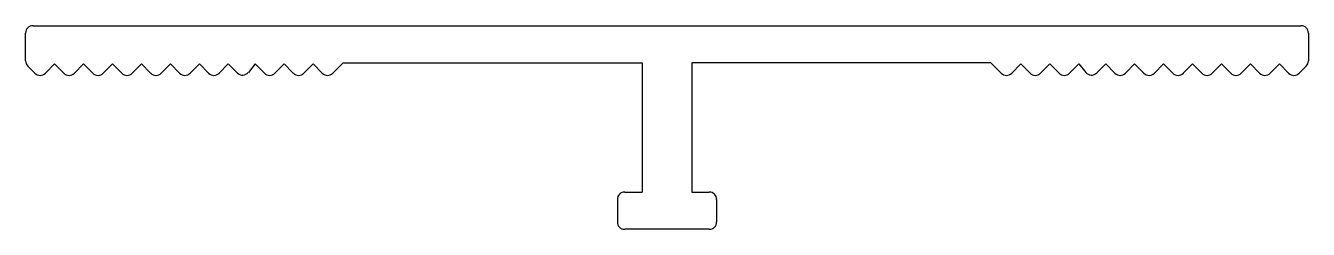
# Model space of a CAD drawing. Extents: x 621.7 to 673.4, y 357 to 365.2.
import ezdxf

# ---------------------------------------------------------------- set-up
doc = ezdxf.new("R2010")
doc.units = 0
doc.layers.add('KESIM', color=140, linetype='CONTINUOUS')

msp = doc.modelspace()

# ---------------------------------------------------------------- linework, layer by layer
at = {"layer": 'KESIM', "color": 0}
for p, q in [((621.738, 363.734), (621.738, 364.85)), ((622.038, 365.15), (673.107, 365.15)), ((673.407, 364.85), (673.407, 363.734)), ((621.826, 363.521), (622.109, 363.238)), ((622.533, 363.238), (622.904, 363.609)), ((622.904, 363.609), (623.275, 363.238)), ((624.071, 363.609), (623.7, 363.238)), ((624.071, 363.609), (624.441, 363.238)), ((625.237, 363.609), (624.866, 363.238)), ((625.237, 363.609), (625.607, 363.238)), ((626.403, 363.609), (626.032, 363.238)), ((626.403, 363.609), (626.773, 363.238)), ((627.569, 363.609), (627.198, 363.238)), ((627.569, 363.609), (627.939, 363.238)), ((628.735, 363.609), (628.364, 363.238)), ((628.735, 363.609), (629.105, 363.238)), ((629.901, 363.609), (629.53, 363.238)), ((629.901, 363.609), (630.263, 363.247)), ((630.984, 363.609), (630.708, 363.27)), ((630.984, 363.609), (631.354, 363.238)), ((632.15, 363.609), (631.779, 363.238)), ((632.15, 363.609), (632.52, 363.238)), ((633.316, 363.609), (632.945, 363.238)), ((633.316, 363.609), (633.686, 363.238)), ((634.523, 363.651), (634.111, 363.238)), ((634.523, 363.651), (646.573, 363.651)), ((646.573, 363.651), (646.573, 358.452)), ((648.572, 363.651), (648.572, 358.452)), ((660.622, 363.651), (648.572, 363.651)), ((660.622, 363.651), (661.034, 363.238)), ((661.829, 363.609), (661.459, 363.238)), ((661.829, 363.609), (662.2, 363.238)), ((662.995, 363.609), (662.624, 363.238)), ((662.995, 363.609), (663.366, 363.238)), ((664.161, 363.609), (663.79, 363.238)), ((664.161, 363.609), (664.437, 363.27)), ((665.244, 363.609), (664.882, 363.247)), ((665.244, 363.609), (665.615, 363.238)), ((666.41, 363.609), (666.039, 363.238)), ((666.41, 363.609), (666.781, 363.238)), ((667.576, 363.609), (667.205, 363.238)), ((667.576, 363.609), (667.947, 363.238)), ((668.742, 363.609), (668.371, 363.238)), ((668.742, 363.609), (669.113, 363.238)), ((669.908, 363.609), (669.537, 363.238)), ((669.908, 363.609), (670.279, 363.238)), ((671.074, 363.609), (670.703, 363.238)), ((671.074, 363.609), (671.445, 363.238)), ((672.241, 363.609), (671.87, 363.238)), ((672.611, 363.238), (672.241, 363.609)), ((673.319, 363.521), (673.036, 363.238)), ((645.572, 358.152), (645.572, 357.252)), ((645.872, 358.452), (646.573, 358.452)), ((648.572, 358.452), (649.272, 358.452)), ((649.572, 358.152), (649.572, 357.252)), ((649.272, 356.952), (645.872, 356.952))]:
    msp.add_line(p, q, dxfattribs=at)
for centre, start, end in [((622.038, 364.85), 90, 180), ((673.107, 364.85), 0, 90), ((622.038, 363.734), 180, 225), ((622.321, 363.45), 225, 315), ((623.487, 363.45), 225, 315), ((624.654, 363.45), 225, 315), ((625.82, 363.45), 225, 315), ((626.986, 363.45), 225, 315), ((628.152, 363.45), 225, 315), ((629.318, 363.45), 225, 315), ((630.475, 363.459), 225, 320.9114), ((631.567, 363.45), 225, 315), ((632.733, 363.45), 225, 315), ((633.898, 363.451), 225, 315), ((661.246, 363.451), 225, 315), ((662.412, 363.45), 225, 315), ((663.578, 363.45), 225, 315), ((664.67, 363.459), 219.0886, 315), ((665.827, 363.45), 225, 315), ((666.993, 363.45), 225, 315), ((668.159, 363.45), 225, 315), ((669.325, 363.45), 225, 315), ((670.491, 363.45), 225, 315), ((671.657, 363.45), 225, 315), ((672.824, 363.45), 225, 315), ((673.107, 363.734), 315, 0), ((645.872, 358.152), 89.9999, 180), ((649.272, 358.152), 0, 90), ((645.872, 357.252), 180, 270), ((649.272, 357.252), 270, 0)]:
    msp.add_arc(centre, 0.3, start, end, dxfattribs=at)

doc.saveas('drawing.dxf')
